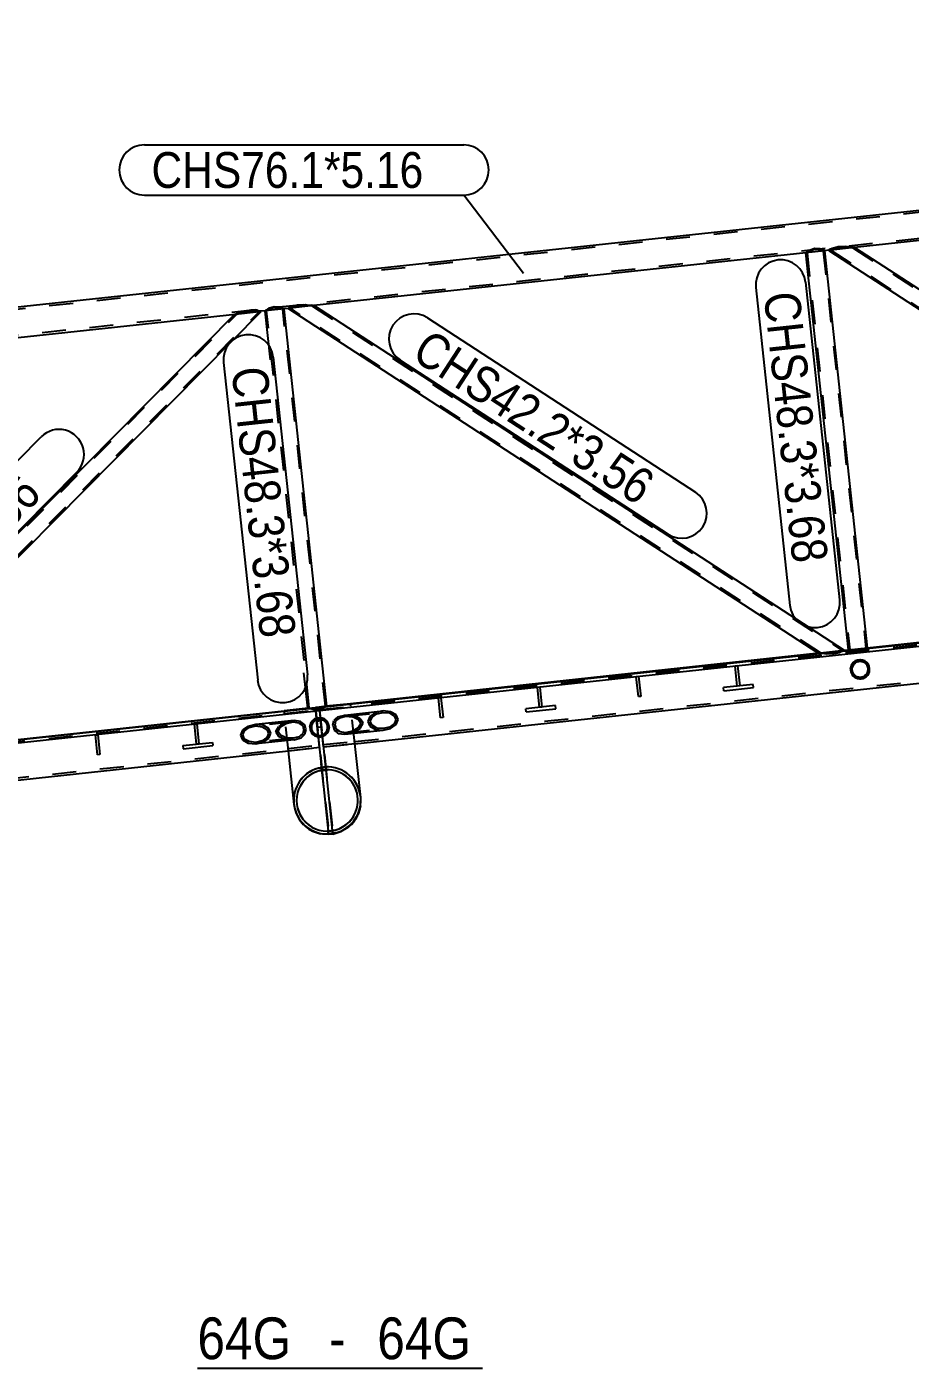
# Model space of a CAD drawing. Header units: millimetres. Extents: x 150000 to 150841, y 150000 to 150594.
# Drawn here: x 150280.2 to 150354.3, y 150231.2 to 150343.6 of the extents above; entities that cross this region are included whole.
import ezdxf

# ---------------------------------------------------------------- set-up
doc = ezdxf.new("R2010")
doc.units = ezdxf.units.MM
doc.linetypes.add('XKITLINE00', pattern=[0])
doc.linetypes.add('XKITLINE02', pattern=[4, 2, -2])
doc.styles.add('ARIAL', font='arial.ttf')

msp = doc.modelspace()

# ---------------------------------------------------------------- linework, layer by layer
at = {"color": 2, "linetype": 'XKITLINE00'}
for p, q in [((150111.09, 150302.08), (150498.02, 150343.65)), ((150390.83, 150329.58), (150349.6, 150325.15)), ((150345.53, 150324.71), (150304.3, 150320.29)), ((150345.61, 150324.79), (150345.51, 150324.7)), ((150345.51, 150324.7), (150349.08, 150291.43)), ((150345.7, 150324.81), (150345.61, 150324.79)), ((150345.89, 150324.97), (150345.7, 150324.81)), ((150345.89, 150324.97), (150346.28, 150325.09)), ((150346.28, 150325.09), (150346.69, 150325.06)), ((150346.69, 150325.06), (150346.9, 150324.94)), ((150347, 150324.94), (150346.9, 150324.94)), ((150347.11, 150324.87), (150347, 150324.94)), ((150347.46, 150324.92), (150347.09, 150324.88)), ((150350.68, 150291.6), (150347.11, 150324.87)), ((150347.5, 150324.98), (150347.44, 150324.9)), ((150347.44, 150324.9), (150391.86, 150296.02)), ((150347.68, 150325.03), (150347.5, 150324.98)), ((150347.76, 150325.11), (150347.68, 150325.03)), ((150347.76, 150325.11), (150348.23, 150325.23)), ((150348.23, 150325.23), (150348.87, 150325.23)), ((150349.16, 150325.19), (150348.87, 150325.23)), ((150349.42, 150325.19), (150349.16, 150325.19)), ((150349.66, 150325.14), (150349.42, 150325.19)), ((150349.66, 150325.14), (150394.07, 150296.26)), ((150300.59, 150320.11), (150300.98, 150320.22)), ((150300.98, 150320.22), (150301.39, 150320.19)), ((150301.39, 150320.19), (150301.61, 150320.08)), ((150302.2, 150320.11), (150302.38, 150320.16)), ((150302.38, 150320.16), (150302.46, 150320.25)), ((150302.46, 150320.25), (150302.93, 150320.36)), ((150302.93, 150320.36), (150303.57, 150320.37)), ((150303.57, 150320.37), (150303.86, 150320.32)), ((150303.86, 150320.32), (150304.12, 150320.32)), ((150304.36, 150320.27), (150304.12, 150320.32)), ((150348.77, 150291.39), (150304.36, 150320.27)), ((150256.45, 150315.15), (150297.72, 150319.58)), ((150260.38, 150281.9), (150297.67, 150319.56)), ((150262.6, 150282.14), (150299.88, 150319.79)), ((150297.67, 150319.56), (150297.89, 150319.65)), ((150297.89, 150319.65), (150298.15, 150319.71)), ((150298.15, 150319.71), (150298.42, 150319.81)), ((150298.42, 150319.81), (150299.04, 150319.94)), ((150299.04, 150319.94), (150299.53, 150319.93)), ((150299.53, 150319.93), (150299.62, 150319.86)), ((150299.62, 150319.86), (150299.81, 150319.86)), ((150299.88, 150319.79), (150299.81, 150319.86)), ((150300.23, 150319.85), (150299.87, 150319.81)), ((150300.21, 150319.83), (150300.31, 150319.92)), ((150300.65, 150315.74), (150300.21, 150319.83)), ((150300.31, 150319.92), (150300.4, 150319.95)), ((150300.4, 150319.95), (150300.59, 150320.11)), ((150301.61, 150320.08), (150301.7, 150320.07)), ((150301.81, 150320), (150301.7, 150320.07)), ((150302.16, 150320.05), (150301.79, 150320.02)), ((150305.38, 150286.73), (150301.81, 150320)), ((150302.14, 150320.04), (150302.2, 150320.11)), ((150346.56, 150291.16), (150302.14, 150320.04)), ((150498.36, 150307.39), (150110.64, 150265.75)), ((150498.39, 150307.12), (150110.66, 150265.48)), ((150307.74, 150283.56), (150498.34, 150304.03)), ((150391.92, 150296.01), (150350.66, 150291.58)), ((150346.62, 150291.15), (150307.37, 150286.93)), ((150346.56, 150291.16), (150346.78, 150291.12)), ((150346.97, 150291.13), (150346.78, 150291.12)), ((150348.7, 150291.33), (150348.55, 150291.3)), ((150348.7, 150291.33), (150348.77, 150291.39)), ((150349.11, 150291.41), (150348.75, 150291.38)), ((150349.08, 150291.43), (150349.2, 150291.38)), ((150349.25, 150291.37), (150349.2, 150291.38)), ((150350.58, 150291.52), (150350.53, 150291.51)), ((150350.58, 150291.52), (150350.68, 150291.6)), ((150339.78, 150288.41), (150339.6, 150290.07)), ((150339.8, 150290.09), (150339.98, 150288.43)), ((150349.43, 150290.28), (150349.37, 150290.22)), ((150349.66, 150290.51), (150349.43, 150290.28)), ((150349.66, 150290.51), (150350.07, 150290.62)), ((150350.07, 150290.62), (150350.47, 150290.51)), ((150350.58, 150290.4), (150350.47, 150290.51)), ((150350.76, 150290.22), (150350.58, 150290.4)), ((150303.78, 150286.56), (150303.47, 150289.52)), ((150331.49, 150287.52), (150331.31, 150289.18)), ((150331.51, 150289.2), (150331.69, 150287.54)), ((150349.71, 150289.24), (150349.48, 150289.47)), ((150349.72, 150289.22), (150349.71, 150289.24)), ((150350.07, 150289.13), (150349.72, 150289.22)), ((150350.41, 150289.22), (150350.07, 150289.13)), ((150350.51, 150289.33), (150350.41, 150289.22)), ((150350.66, 150289.47), (150350.51, 150289.33)), ((150323.21, 150286.63), (150323.03, 150288.29)), ((150323.23, 150288.31), (150323.4, 150286.65)), ((150341.12, 150288.55), (150338.63, 150288.29)), ((150338.66, 150288.02), (150338.63, 150288.29)), ((150338.66, 150288.02), (150341.15, 150288.29)), ((150339.98, 150288.43), (150339.78, 150288.41)), ((150341.15, 150288.29), (150341.12, 150288.55)), ((150303.83, 150286.55), (150301.8, 150286.33)), ((150303.87, 150286.53), (150301.8, 150286.3)), ((150303.78, 150286.56), (150303.81, 150286.55)), ((150303.83, 150286.54), (150303.83, 150286.55)), ((150303.9, 150286.51), (150303.83, 150286.54)), ((150303.95, 150286.51), (150303.9, 150286.51)), ((150305.28, 150286.66), (150305.23, 150286.64)), ((150305.28, 150286.66), (150305.34, 150286.7)), ((150307.38, 150286.9), (150305.31, 150286.68)), ((150307.37, 150286.93), (150305.34, 150286.71)), ((150305.34, 150286.7), (150305.34, 150286.71)), ((150305.36, 150286.71), (150305.38, 150286.73)), ((150307.38, 150286.91), (150307.37, 150286.93)), ((150307.38, 150286.9), (150307.38, 150286.91)), ((150314.92, 150285.74), (150314.74, 150287.4)), ((150314.94, 150287.42), (150315.12, 150285.76)), ((150324.55, 150286.78), (150322.06, 150286.51)), ((150322.09, 150286.24), (150322.06, 150286.51)), ((150322.09, 150286.24), (150324.58, 150286.51)), ((150323.4, 150286.65), (150323.21, 150286.63)), ((150324.58, 150286.51), (150324.55, 150286.78)), ((150331.69, 150287.54), (150331.49, 150287.52)), ((150262.53, 150282.12), (150301.8, 150286.33)), ((150302.64, 150285.53), (150299.42, 150285.18)), ((150301.8, 150286.31), (150301.8, 150286.33)), ((150301.8, 150286.3), (150301.8, 150286.31)), ((150303.19, 150285.45), (150302.64, 150285.53)), ((150303.31, 150285.32), (150303.19, 150285.45)), ((150303.53, 150285.17), (150303.31, 150285.32)), ((150304.07, 150285.35), (150304.36, 150285.65)), ((150304.36, 150285.65), (150304.77, 150285.76)), ((150304.45, 150286.29), (150304.45, 150286.29)), ((150304.52, 150285.69), (150304.45, 150286.29)), ((150304.52, 150285.69), (150304.45, 150286.29)), ((150304.6, 150284.93), (150304.53, 150285.57)), ((150304.67, 150284.29), (150304.53, 150285.57)), ((150304.88, 150285.49), (150304.55, 150285.45)), ((150304.77, 150285.76), (150305.17, 150285.65)), ((150304.79, 150286.33), (150304.79, 150286.33)), ((150304.85, 150285.73), (150304.79, 150286.33)), ((150304.85, 150285.73), (150304.79, 150286.33)), ((150305, 150284.33), (150304.86, 150285.61)), ((150304.93, 150284.97), (150304.86, 150285.61)), ((150305.88, 150285.12), (150305.97, 150285.53)), ((150306.09, 150285.62), (150305.97, 150285.53)), ((150306.3, 150285.84), (150306.09, 150285.62)), ((150306.3, 150285.84), (150306.89, 150285.98)), ((150306.89, 150285.98), (150310.1, 150286.33)), ((150309, 150285.85), (150308.83, 150285.44)), ((150308.83, 150285.44), (150309, 150285.05)), ((150309.46, 150286.18), (150309, 150285.85)), ((150309.02, 150285.45), (150309.17, 150285.8)), ((150309.17, 150285.12), (150309.02, 150285.45)), ((150309.17, 150285.8), (150309.56, 150286.08)), ((150310.1, 150286.33), (150309.46, 150286.18)), ((150309.56, 150286.08), (150310.1, 150286.2)), ((150310.73, 150286.26), (150310.1, 150286.33)), ((150310.1, 150286.2), (150310.64, 150286.15)), ((150310.64, 150286.15), (150311.03, 150285.92)), ((150311.2, 150285.99), (150310.73, 150286.26)), ((150311.03, 150285.92), (150311.17, 150285.59)), ((150311.17, 150285.59), (150311.03, 150285.24)), ((150311.37, 150285.6), (150311.2, 150285.99)), ((150311.2, 150285.19), (150311.37, 150285.6)), ((150315.12, 150285.76), (150314.92, 150285.74)), ((150286.17, 150282.65), (150286, 150284.31)), ((150286.2, 150284.33), (150286.37, 150282.68)), ((150294.46, 150283.54), (150294.28, 150285.2)), ((150294.48, 150285.22), (150294.66, 150283.57)), ((150298.32, 150284.71), (150298.15, 150284.29)), ((150298.15, 150284.29), (150298.32, 150283.9)), ((150298.79, 150285.03), (150298.32, 150284.71)), ((150298.35, 150284.31), (150298.49, 150284.66)), ((150298.49, 150283.97), (150298.35, 150284.31)), ((150298.49, 150284.66), (150298.88, 150284.93)), ((150299.42, 150285.18), (150298.79, 150285.03)), ((150298.88, 150284.93), (150299.42, 150285.06)), ((150300.06, 150285.12), (150299.42, 150285.18)), ((150299.42, 150285.06), (150299.96, 150285)), ((150299.96, 150285), (150300.35, 150284.78)), ((150300.52, 150284.85), (150300.06, 150285.12)), ((150300.35, 150284.78), (150300.5, 150284.44)), ((150300.5, 150284.44), (150300.35, 150284.09)), ((150300.69, 150284.46), (150300.52, 150284.85)), ((150300.52, 150284.04), (150300.69, 150284.46)), ((150303.22, 150284.06), (150303.43, 150284.27)), ((150303.43, 150284.27), (150303.55, 150284.37)), ((150303.61, 150284.82), (150303.53, 150285.17)), ((150303.55, 150284.37), (150303.65, 150284.77)), ((150303.65, 150284.77), (150303.61, 150284.82)), ((150304.65, 150284.3), (150304.43, 150284.36)), ((150304.93, 150284.97), (150304.6, 150284.93)), ((150304.65, 150284.3), (150304.65, 150284.3)), ((150304.65, 150284.3), (150304.77, 150284.27)), ((150304.77, 150284.27), (150305.02, 150284.33)), ((150304.93, 150284.97), (150304.93, 150284.97)), ((150305.29, 150281.6), (150305.01, 150284.21)), ((150305.11, 150284.36), (150305.02, 150284.33)), ((150305.02, 150284.33), (150305.02, 150284.33)), ((150305.21, 150284.46), (150305.11, 150284.36)), ((150305.36, 150284.61), (150305.21, 150284.46)), ((150305.88, 150285.12), (150305.91, 150285.07)), ((150305.91, 150285.07), (150305.99, 150284.72)), ((150305.99, 150284.72), (150306.21, 150284.57)), ((150306.21, 150284.57), (150306.34, 150284.44)), ((150306.34, 150284.44), (150306.89, 150284.37)), ((150306.89, 150284.37), (150310.1, 150284.71)), ((150309, 150285.05), (150309.47, 150284.78)), ((150309.56, 150284.89), (150309.17, 150285.12)), ((150309.47, 150284.78), (150310.1, 150284.71)), ((150310.1, 150284.84), (150309.56, 150284.89)), ((150310.64, 150284.96), (150310.1, 150284.84)), ((150310.1, 150284.71), (150310.73, 150284.86)), ((150311.03, 150285.24), (150310.64, 150284.96)), ((150310.73, 150284.86), (150311.2, 150285.19)), ((150293.32, 150283.42), (150295.8, 150283.69)), ((150293.32, 150283.42), (150293.35, 150283.16)), ((150293.35, 150283.16), (150295.83, 150283.42)), ((150294.66, 150283.57), (150294.46, 150283.54)), ((150295.8, 150283.69), (150295.83, 150283.42)), ((150298.32, 150283.9), (150298.79, 150283.63)), ((150298.88, 150283.75), (150298.49, 150283.97)), ((150298.79, 150283.63), (150299.42, 150283.57)), ((150299.42, 150283.69), (150298.88, 150283.75)), ((150302.64, 150283.91), (150299.42, 150283.57)), ((150299.96, 150283.82), (150299.42, 150283.69)), ((150299.42, 150283.57), (150300.06, 150283.72)), ((150300.35, 150284.09), (150299.96, 150283.82)), ((150300.06, 150283.72), (150300.52, 150284.04)), ((150302.16, 150282.99), (150304.78, 150283.28)), ((150302.64, 150283.91), (150303.22, 150284.06)), ((150304.96, 150281.56), (150304.68, 150284.17)), ((150305.11, 150283.31), (150307.73, 150283.59)), ((150308.22, 150279.07), (150307.73, 150283.59)), ((150307.73, 150283.59), (150307.73, 150283.59)), ((150111.4, 150262.48), (150302.16, 150282.97)), ((150286.37, 150282.68), (150286.17, 150282.65)), ((150302.16, 150282.99), (150302.16, 150282.99)), ((150302.64, 150278.47), (150302.16, 150282.99)), ((150305.53, 150276.26), (150304.99, 150281.33)), ((150305.86, 150276.31), (150305.32, 150281.37)), ((150308.21, 150278.36), (150308.21, 150278.68)), ((150308.22, 150278.92), (150308.22, 150279.07)), ((150302.7, 150278.24), (150302.64, 150278.47)), ((150302.8, 150277.78), (150302.75, 150278)), ((150302.8, 150277.78), (150302.98, 150277.44)), ((150308.02, 150277.68), (150308.12, 150278.06)), ((150308.14, 150278.12), (150308.21, 150278.36)), ((150303.01, 150277.4), (150303.13, 150277.16)), ((150306.57, 150276.21), (150307.17, 150276.57)), ((150304.19, 150276.25), (150304.86, 150276.02)), ((150305.56, 150275.97), (150304.86, 150276.02)), ((150305.56, 150275.96), (150305.56, 150276.03)), ((150305.9, 150275.99), (150305.56, 150275.96)), ((150305.9, 150275.99), (150305.89, 150276.07)), ((150305.9, 150276), (150306.57, 150276.21))]:
    msp.add_line(p, q, dxfattribs=at)
at = {"color": 7, "linetype": 'XKITLINE02'}
for p, q in [((150111.11, 150301.92), (150498.04, 150343.48)), ((150498.27, 150341.29), (150111.34, 150299.73)), ((150345.51, 150324.7), (150345.63, 150324.71)), ((150347.09, 150324.88), (150345.53, 150324.71)), ((150345.61, 150324.79), (150345.61, 150324.79)), ((150345.72, 150324.79), (150345.63, 150324.71)), ((150345.63, 150324.71), (150349.2, 150291.44)), ((150345.86, 150324.83), (150345.72, 150324.79)), ((150345.95, 150324.91), (150345.86, 150324.83)), ((150345.89, 150324.97), (150346.28, 150325.09)), ((150345.89, 150324.97), (150345.89, 150324.97)), ((150345.95, 150324.91), (150346.29, 150325.01)), ((150345.95, 150324.91), (150346.29, 150325.01)), ((150346.28, 150325.09), (150346.69, 150325.06)), ((150346.29, 150325.01), (150346.63, 150324.98)), ((150346.29, 150325.01), (150346.63, 150324.98)), ((150346.63, 150324.98), (150346.74, 150324.93)), ((150346.63, 150324.98), (150346.74, 150324.93)), ((150346.69, 150325.06), (150346.9, 150324.94)), ((150346.89, 150324.91), (150346.74, 150324.93)), ((150346.89, 150324.91), (150346.99, 150324.85)), ((150346.99, 150324.85), (150347, 150324.86)), ((150346.99, 150324.85), (150350.56, 150291.59)), ((150347, 150324.94), (150347, 150324.94)), ((150347, 150324.86), (150347.11, 150324.87)), ((150347.44, 150324.9), (150347.63, 150324.92)), ((150349.6, 150325.15), (150347.46, 150324.92)), ((150347.68, 150324.99), (150347.63, 150324.92)), ((150347.63, 150324.92), (150392.04, 150296.04)), ((150347.68, 150325.03), (150347.76, 150325.11)), ((150347.94, 150325.05), (150347.68, 150324.99)), ((150347.76, 150325.11), (150348.23, 150325.23)), ((150347.94, 150325.05), (150347.95, 150325.07)), ((150347.94, 150325.05), (150347.95, 150325.07)), ((150347.95, 150325.07), (150348.34, 150325.16)), ((150347.95, 150325.07), (150348.34, 150325.16)), ((150348.23, 150325.23), (150348.87, 150325.23)), ((150348.34, 150325.16), (150348.87, 150325.16)), ((150348.34, 150325.16), (150348.87, 150325.16)), ((150348.87, 150325.23), (150349.16, 150325.19)), ((150348.87, 150325.16), (150348.9, 150325.16)), ((150348.87, 150325.16), (150348.9, 150325.16)), ((150349.27, 150325.16), (150348.9, 150325.16)), ((150349.27, 150325.16), (150349.47, 150325.12)), ((150349.42, 150325.19), (150349.42, 150325.19)), ((150349.66, 150325.14), (150349.47, 150325.12)), ((150349.47, 150325.12), (150393.89, 150296.24)), ((150300.59, 150320.11), (150300.98, 150320.22)), ((150300.98, 150320.22), (150301.39, 150320.19)), ((150301.39, 150320.19), (150301.61, 150320.08)), ((150304.3, 150320.29), (150302.16, 150320.05)), ((150302.2, 150320.11), (150302.38, 150320.16)), ((150302.38, 150320.16), (150302.46, 150320.25)), ((150302.38, 150320.12), (150302.64, 150320.19)), ((150302.38, 150320.12), (150302.64, 150320.19)), ((150302.46, 150320.25), (150302.93, 150320.36)), ((150302.64, 150320.19), (150302.65, 150320.2)), ((150302.64, 150320.19), (150302.65, 150320.2)), ((150302.65, 150320.2), (150303.04, 150320.29)), ((150302.65, 150320.2), (150303.04, 150320.29)), ((150302.93, 150320.36), (150303.57, 150320.37)), ((150303.04, 150320.29), (150303.57, 150320.3)), ((150303.04, 150320.29), (150303.57, 150320.3)), ((150303.57, 150320.37), (150303.86, 150320.32)), ((150303.57, 150320.3), (150303.6, 150320.29)), ((150303.57, 150320.3), (150303.6, 150320.29)), ((150303.6, 150320.29), (150303.97, 150320.29)), ((150303.6, 150320.29), (150303.97, 150320.29)), ((150303.86, 150320.32), (150304.12, 150320.32)), ((150304.17, 150320.25), (150303.97, 150320.29)), ((150303.97, 150320.29), (150304.14, 150320.26)), ((150304.36, 150320.27), (150304.12, 150320.32)), ((150304.17, 150320.25), (150304.36, 150320.27)), ((150304.17, 150320.25), (150348.59, 150291.37)), ((150260.57, 150281.92), (150297.85, 150319.58)), ((150262.41, 150282.12), (150299.7, 150319.77)), ((150297.67, 150319.56), (150297.89, 150319.65)), ((150297.67, 150319.56), (150297.85, 150319.58)), ((150297.72, 150319.58), (150299.87, 150319.81)), ((150297.85, 150319.58), (150298.04, 150319.65)), ((150297.85, 150319.58), (150298.04, 150319.65)), ((150297.89, 150319.65), (150298.15, 150319.71)), ((150298.04, 150319.65), (150298.4, 150319.73)), ((150298.04, 150319.65), (150298.4, 150319.73)), ((150298.15, 150319.71), (150298.42, 150319.81)), ((150298.4, 150319.73), (150298.43, 150319.75)), ((150298.4, 150319.73), (150298.43, 150319.75)), ((150298.42, 150319.81), (150299.04, 150319.94)), ((150298.43, 150319.75), (150298.95, 150319.85)), ((150298.43, 150319.75), (150298.95, 150319.85)), ((150298.95, 150319.85), (150299.36, 150319.85)), ((150298.95, 150319.85), (150299.36, 150319.85)), ((150299.04, 150319.94), (150299.53, 150319.93)), ((150299.36, 150319.85), (150299.37, 150319.84)), ((150299.36, 150319.85), (150299.37, 150319.84)), ((150299.37, 150319.84), (150299.64, 150319.83)), ((150299.37, 150319.84), (150299.64, 150319.83)), ((150299.53, 150319.93), (150299.62, 150319.86)), ((150299.62, 150319.86), (150299.81, 150319.86)), ((150299.7, 150319.77), (150299.64, 150319.83)), ((150299.64, 150319.83), (150299.7, 150319.77)), ((150299.7, 150319.77), (150299.88, 150319.79)), ((150299.81, 150319.86), (150299.88, 150319.79)), ((150300.21, 150319.83), (150300.31, 150319.92)), ((150300.33, 150319.84), (150300.21, 150319.83)), ((150301.79, 150320.02), (150300.23, 150319.85)), ((150300.31, 150319.92), (150300.4, 150319.95)), ((150300.33, 150319.84), (150300.42, 150319.92)), ((150300.33, 150319.84), (150300.42, 150319.92)), ((150303.91, 150286.58), (150300.33, 150319.84)), ((150300.4, 150319.95), (150300.59, 150320.11)), ((150300.42, 150319.92), (150300.56, 150319.97)), ((150300.42, 150319.92), (150300.56, 150319.97)), ((150300.56, 150319.97), (150300.65, 150320.04)), ((150300.56, 150319.97), (150300.65, 150320.04)), ((150300.65, 150320.04), (150300.99, 150320.14)), ((150300.65, 150320.04), (150300.99, 150320.14)), ((150300.99, 150320.14), (150301.33, 150320.11)), ((150300.99, 150320.14), (150301.33, 150320.11)), ((150301.33, 150320.11), (150301.44, 150320.06)), ((150301.33, 150320.11), (150301.44, 150320.06)), ((150301.44, 150320.06), (150301.59, 150320.05)), ((150301.44, 150320.06), (150301.59, 150320.05)), ((150301.69, 150319.99), (150301.59, 150320.05)), ((150301.59, 150320.05), (150301.69, 150319.99)), ((150301.61, 150320.08), (150301.7, 150320.07)), ((150301.69, 150319.99), (150301.81, 150320)), ((150305.26, 150286.72), (150301.69, 150319.99)), ((150301.7, 150320.07), (150301.8, 150320.01)), ((150302.14, 150320.04), (150302.2, 150320.11)), ((150302.14, 150320.04), (150302.33, 150320.06)), ((150302.33, 150320.06), (150302.38, 150320.12)), ((150302.33, 150320.06), (150302.38, 150320.12)), ((150346.75, 150291.18), (150302.33, 150320.06)), ((150498, 150307.21), (150307.4, 150286.74)), ((150307.72, 150283.75), (150498.32, 150304.22)), ((150346.75, 150291.18), (150346.56, 150291.16)), ((150346.78, 150291.12), (150346.56, 150291.16)), ((150348.75, 150291.38), (150346.62, 150291.15)), ((150346.93, 150291.15), (150346.75, 150291.18)), ((150346.75, 150291.18), (150346.93, 150291.15)), ((150347.1, 150291.13), (150346.78, 150291.12)), ((150346.93, 150291.15), (150347.31, 150291.16)), ((150346.93, 150291.15), (150347.31, 150291.16)), ((150347.1, 150291.13), (150346.97, 150291.13)), ((150347.28, 150291.11), (150347.1, 150291.13)), ((150347.1, 150291.13), (150347.28, 150291.11)), ((150347.28, 150291.11), (150347.9, 150291.13)), ((150347.28, 150291.11), (150347.9, 150291.13)), ((150347.45, 150291.17), (150347.31, 150291.16)), ((150347.31, 150291.16), (150347.45, 150291.17)), ((150347.81, 150291.18), (150347.45, 150291.17)), ((150347.45, 150291.17), (150347.81, 150291.18)), ((150348.11, 150291.24), (150347.81, 150291.18)), ((150347.81, 150291.18), (150348.11, 150291.24)), ((150347.9, 150291.13), (150348.38, 150291.23)), ((150347.9, 150291.13), (150348.38, 150291.23)), ((150348.23, 150291.26), (150348.11, 150291.24)), ((150348.11, 150291.24), (150348.23, 150291.26)), ((150348.23, 150291.26), (150348.52, 150291.32)), ((150348.23, 150291.26), (150348.52, 150291.32)), ((150348.46, 150291.28), (150348.38, 150291.23)), ((150348.38, 150291.23), (150348.46, 150291.28)), ((150348.7, 150291.33), (150348.46, 150291.28)), ((150348.55, 150291.3), (150348.46, 150291.28)), ((150348.59, 150291.37), (150348.52, 150291.32)), ((150348.52, 150291.32), (150348.57, 150291.36)), ((150348.59, 150291.37), (150348.77, 150291.39)), ((150348.77, 150291.39), (150348.7, 150291.33)), ((150349.08, 150291.43), (150349.2, 150291.44)), ((150349.08, 150291.43), (150349.2, 150291.38)), ((150350.66, 150291.58), (150349.11, 150291.41)), ((150349.2, 150291.44), (150349.3, 150291.4)), ((150349.2, 150291.44), (150349.3, 150291.4)), ((150349.2, 150291.38), (150349.32, 150291.37)), ((150349.32, 150291.37), (150349.25, 150291.37)), ((150349.3, 150291.4), (150349.49, 150291.39)), ((150349.3, 150291.4), (150349.49, 150291.39)), ((150349.32, 150291.37), (150349.5, 150291.3)), ((150349.32, 150291.37), (150349.5, 150291.3)), ((150349.49, 150291.39), (150349.56, 150291.36)), ((150349.49, 150291.39), (150349.56, 150291.36)), ((150349.5, 150291.3), (150349.91, 150291.29)), ((150349.5, 150291.3), (150349.91, 150291.29)), ((150349.56, 150291.36), (150349.9, 150291.35)), ((150349.56, 150291.36), (150349.9, 150291.35)), ((150349.9, 150291.35), (150350.23, 150291.44)), ((150349.9, 150291.35), (150350.23, 150291.44)), ((150349.91, 150291.29), (150350.3, 150291.39)), ((150349.91, 150291.29), (150350.3, 150291.39)), ((150350.23, 150291.44), (150350.29, 150291.47)), ((150350.23, 150291.44), (150350.29, 150291.47)), ((150350.29, 150291.47), (150350.48, 150291.52)), ((150350.29, 150291.47), (150350.48, 150291.52)), ((150350.3, 150291.39), (150350.46, 150291.49)), ((150350.3, 150291.39), (150350.46, 150291.49)), ((150350.46, 150291.49), (150350.58, 150291.52)), ((150350.53, 150291.51), (150350.46, 150291.49)), ((150350.56, 150291.59), (150350.48, 150291.52)), ((150350.48, 150291.52), (150350.55, 150291.58)), ((150350.56, 150291.59), (150350.58, 150291.59)), ((150350.58, 150291.59), (150350.68, 150291.6)), ((150350.58, 150291.52), (150350.67, 150291.59)), ((150339.8, 150290.09), (150339.6, 150290.07)), ((150349.26, 150289.81), (150349.37, 150290.22)), ((150349.26, 150289.81), (150349.28, 150289.73)), ((150349.37, 150290.22), (150349.37, 150290.22)), ((150349.38, 150289.81), (150349.48, 150290.16)), ((150349.48, 150289.47), (150349.38, 150289.81)), ((150349.48, 150290.16), (150349.62, 150290.3)), ((150349.62, 150290.3), (150349.72, 150290.41)), ((150349.72, 150290.41), (150350.07, 150290.5)), ((150350.07, 150290.5), (150350.41, 150290.41)), ((150350.41, 150290.41), (150350.43, 150290.38)), ((150350.43, 150290.38), (150350.66, 150290.16)), ((150350.66, 150290.16), (150350.75, 150289.81)), ((150350.75, 150289.81), (150350.66, 150289.47)), ((150350.85, 150289.9), (150350.76, 150290.22)), ((150350.76, 150290.22), (150350.76, 150290.22)), ((150350.76, 150289.41), (150350.87, 150289.81)), ((150350.87, 150289.81), (150350.85, 150289.9)), ((150331.51, 150289.2), (150331.31, 150289.18)), ((150349.28, 150289.73), (150349.37, 150289.41)), ((150349.37, 150289.41), (150349.55, 150289.23)), ((150349.48, 150289.47), (150349.48, 150289.47)), ((150349.55, 150289.23), (150349.66, 150289.12)), ((150349.66, 150289.12), (150350.07, 150289.01)), ((150350.07, 150289.01), (150350.47, 150289.12)), ((150350.47, 150289.12), (150350.7, 150289.35)), ((150350.66, 150289.47), (150350.66, 150289.47)), ((150350.7, 150289.35), (150350.76, 150289.41)), ((150323.23, 150288.31), (150323.03, 150288.29)), ((150301.8, 150286.3), (150304.42, 150286.59)), ((150303.91, 150286.58), (150303.78, 150286.56)), ((150303.78, 150286.56), (150303.81, 150286.55)), ((150303.95, 150286.56), (150303.81, 150286.55)), ((150303.83, 150286.55), (150304.42, 150286.61)), ((150303.83, 150286.54), (150303.95, 150286.55)), ((150303.83, 150286.54), (150303.95, 150286.55)), ((150303.83, 150286.54), (150303.83, 150286.55)), ((150304.42, 150286.59), (150303.87, 150286.53)), ((150303.9, 150286.51), (150303.9, 150286.51)), ((150303.91, 150286.58), (150303.94, 150286.56)), ((150303.94, 150286.56), (150303.91, 150286.58)), ((150303.95, 150286.56), (150303.94, 150286.56)), ((150303.94, 150286.56), (150303.95, 150286.56)), ((150303.95, 150286.55), (150303.95, 150286.56)), ((150303.95, 150286.56), (150303.95, 150286.55)), ((150304, 150286.53), (150303.95, 150286.55)), ((150304.03, 150286.5), (150303.95, 150286.51)), ((150304.19, 150286.52), (150304, 150286.53)), ((150304.2, 150286.44), (150304.03, 150286.5)), ((150304.26, 150286.5), (150304.19, 150286.52)), ((150304.61, 150286.43), (150304.2, 150286.44)), ((150304.6, 150286.49), (150304.26, 150286.5)), ((150304.75, 150286.65), (150304.42, 150286.61)), ((150304.42, 150286.61), (150305.56, 150275.97)), ((150304.45, 150286.29), (150304.42, 150286.61)), ((150304.45, 150286.29), (150304.42, 150286.59)), ((150304.94, 150286.57), (150304.6, 150286.49)), ((150305, 150286.52), (150304.61, 150286.43)), ((150304.75, 150286.62), (150307.38, 150286.9)), ((150305.34, 150286.71), (150304.75, 150286.65)), ((150305.31, 150286.68), (150304.75, 150286.62)), ((150304.79, 150286.33), (150304.75, 150286.65)), ((150304.75, 150286.65), (150305.9, 150276)), ((150304.79, 150286.33), (150304.75, 150286.62)), ((150304.78, 150286.43), (150307.4, 150286.71)), ((150304.78, 150286.43), (150307.4, 150286.71)), ((150304.99, 150286.61), (150304.94, 150286.57)), ((150305.18, 150286.66), (150304.99, 150286.61)), ((150305.16, 150286.63), (150305, 150286.52)), ((150305.23, 150286.64), (150305.16, 150286.63)), ((150305.22, 150286.69), (150305.18, 150286.66)), ((150305.22, 150286.7), (150305.36, 150286.71)), ((150305.22, 150286.69), (150305.22, 150286.7)), ((150305.22, 150286.7), (150305.24, 150286.7)), ((150305.24, 150286.7), (150305.22, 150286.7)), ((150305.22, 150286.7), (150305.22, 150286.69)), ((150305.22, 150286.69), (150305.34, 150286.7)), ((150305.22, 150286.69), (150305.34, 150286.7)), ((150305.26, 150286.72), (150305.24, 150286.7)), ((150305.26, 150286.72), (150305.24, 150286.7)), ((150305.38, 150286.73), (150305.26, 150286.72)), ((150305.28, 150286.66), (150305.28, 150286.66)), ((150305.34, 150286.7), (150305.34, 150286.71)), ((150305.36, 150286.71), (150305.38, 150286.73)), ((150307.37, 150286.93), (150307.38, 150286.91)), ((150307.38, 150286.91), (150307.37, 150286.93)), ((150307.73, 150283.59), (150307.38, 150286.91)), ((150307.4, 150286.71), (150307.38, 150286.9)), ((150314.94, 150287.42), (150314.74, 150287.4)), ((150111.06, 150265.66), (150301.82, 150286.14)), ((150302.56, 150285.4), (150299.42, 150285.06)), ((150301.95, 150285.37), (150301.5, 150285.13)), ((150301.8, 150286.33), (150301.8, 150286.31)), ((150301.8, 150286.31), (150301.8, 150286.33)), ((150302.16, 150282.99), (150301.8, 150286.31)), ((150301.8, 150286.3), (150301.82, 150286.11)), ((150301.82, 150286.11), (150304.44, 150286.4)), ((150301.82, 150286.11), (150304.44, 150286.4)), ((150301.95, 150285.37), (150302.64, 150285.53)), ((150301.98, 150285.27), (150302.56, 150285.4)), ((150302.56, 150285.4), (150303.03, 150285.33)), ((150303.03, 150285.33), (150303.06, 150285.3)), ((150303.96, 150284.95), (150304.07, 150285.35)), ((150304.07, 150285.35), (150304.07, 150285.35)), ((150304.18, 150285.29), (150304.32, 150285.43)), ((150304.32, 150285.43), (150304.43, 150285.54)), ((150304.43, 150285.54), (150304.77, 150285.63)), ((150304.52, 150285.69), (150304.45, 150286.29)), ((150304.53, 150285.57), (150304.52, 150285.69)), ((150304.53, 150285.57), (150304.52, 150285.69)), ((150304.77, 150285.63), (150305.11, 150285.54)), ((150304.88, 150285.49), (150304.85, 150285.73)), ((150304.86, 150285.61), (150304.85, 150285.73)), ((150304.88, 150285.49), (150304.85, 150285.73)), ((150304.86, 150285.61), (150304.85, 150285.73)), ((150305.11, 150285.54), (150305.13, 150285.52)), ((150305.13, 150285.52), (150305.36, 150285.29)), ((150305.28, 150285.53), (150305.17, 150285.65)), ((150305.46, 150285.35), (150305.28, 150285.53)), ((150305.57, 150284.95), (150305.46, 150285.35)), ((150305.46, 150285.35), (150305.46, 150285.35)), ((150306.07, 150285.13), (150306.15, 150285.48)), ((150306.15, 150285.48), (150306.38, 150285.65)), ((150306.38, 150285.65), (150306.47, 150285.75)), ((150306.47, 150285.75), (150306.96, 150285.87)), ((150307.6, 150285.92), (150306.89, 150285.98)), ((150306.96, 150285.87), (150310.1, 150286.2)), ((150306.96, 150285.87), (150307.57, 150285.82)), ((150307.57, 150285.82), (150307.65, 150285.79)), ((150307.9, 150285.82), (150307.6, 150285.92)), ((150307.65, 150285.79), (150308.03, 150285.6)), ((150308.19, 150285.67), (150307.9, 150285.82)), ((150308.03, 150285.6), (150308.21, 150285.32)), ((150308.4, 150285.34), (150308.19, 150285.67)), ((150308.21, 150285.32), (150308.22, 150285.27)), ((150308.42, 150285.29), (150308.4, 150285.34)), ((150286, 150284.31), (150286.2, 150284.33)), ((150294.28, 150285.2), (150294.48, 150285.22)), ((150301.11, 150284.61), (150301.35, 150285.03)), ((150301.11, 150284.61), (150301.12, 150284.56)), ((150301.12, 150284.56), (150301.34, 150284.22)), ((150301.3, 150284.62), (150301.51, 150284.98)), ((150301.31, 150284.58), (150301.3, 150284.62)), ((150301.49, 150284.29), (150301.31, 150284.58)), ((150301.34, 150284.22), (150301.63, 150284.08)), ((150301.5, 150285.13), (150301.35, 150285.03)), ((150301.87, 150284.11), (150301.49, 150284.29)), ((150301.51, 150284.98), (150301.79, 150285.16)), ((150301.79, 150285.16), (150301.98, 150285.27)), ((150303.06, 150285.3), (150303.36, 150285.1)), ((150303.15, 150284.24), (150303.06, 150284.15)), ((150303.37, 150284.42), (150303.15, 150284.24)), ((150303.36, 150285.1), (150303.42, 150284.8)), ((150303.45, 150284.76), (150303.37, 150284.42)), ((150303.42, 150284.8), (150303.45, 150284.76)), ((150303.96, 150284.95), (150304.07, 150284.55)), ((150304.07, 150284.55), (150304.26, 150284.36)), ((150304.08, 150284.95), (150304.18, 150285.29)), ((150304.18, 150284.61), (150304.08, 150284.95)), ((150304.41, 150284.38), (150304.18, 150284.61)), ((150304.18, 150284.61), (150304.18, 150284.61)), ((150304.26, 150284.36), (150304.36, 150284.25)), ((150304.36, 150284.25), (150304.67, 150284.17)), ((150304.43, 150284.36), (150304.41, 150284.38)), ((150304.78, 150283.28), (150304.6, 150284.93)), ((150304.67, 150284.17), (150304.65, 150284.3)), ((150305.56, 150275.96), (150304.67, 150284.29)), ((150304.68, 150284.17), (150304.67, 150284.29)), ((150305.03, 150284.22), (150304.77, 150284.15)), ((150305.11, 150283.31), (150304.93, 150284.97)), ((150305.01, 150284.21), (150305, 150284.33)), ((150305.03, 150284.22), (150305.02, 150284.33)), ((150305.17, 150284.25), (150305.03, 150284.22)), ((150305.46, 150284.55), (150305.17, 150284.25)), ((150305.36, 150285.29), (150305.45, 150284.95)), ((150305.45, 150284.95), (150305.36, 150284.61)), ((150305.36, 150284.61), (150305.36, 150284.61)), ((150305.57, 150284.95), (150305.46, 150284.55)), ((150306.1, 150285.09), (150306.07, 150285.13)), ((150306.17, 150284.8), (150306.1, 150285.09)), ((150306.46, 150284.6), (150306.17, 150284.8)), ((150306.5, 150284.56), (150306.46, 150284.6)), ((150306.96, 150284.5), (150306.5, 150284.56)), ((150306.89, 150284.37), (150307.57, 150284.52)), ((150306.96, 150284.5), (150310.1, 150284.84)), ((150307.54, 150284.63), (150306.96, 150284.5)), ((150307.74, 150284.74), (150307.54, 150284.63)), ((150307.57, 150284.52), (150308.02, 150284.77)), ((150308.02, 150284.91), (150307.74, 150284.74)), ((150308.22, 150285.27), (150308.02, 150284.91)), ((150308.02, 150284.77), (150308.17, 150284.86)), ((150308.17, 150284.86), (150308.42, 150285.29)), ((150111.38, 150262.67), (150302.14, 150283.15)), ((150302.56, 150284.03), (150299.42, 150283.69)), ((150301.63, 150284.08), (150301.92, 150283.97)), ((150301.95, 150284.08), (150301.87, 150284.11)), ((150301.92, 150283.97), (150302.64, 150283.91)), ((150302.56, 150284.03), (150301.95, 150284.08)), ((150302.14, 150283.18), (150304.76, 150283.46)), ((150302.14, 150283.18), (150304.76, 150283.46)), ((150302.16, 150282.97), (150302.14, 150283.18)), ((150302.16, 150282.99), (150304.78, 150283.28)), ((150303.06, 150284.15), (150302.56, 150284.03)), ((150304.77, 150284.15), (150304.67, 150284.17)), ((150305.09, 150283.5), (150307.71, 150283.78)), ((150305.09, 150283.5), (150307.71, 150283.78)), ((150305.11, 150283.31), (150307.73, 150283.59)), ((150307.73, 150283.59), (150307.71, 150283.78)), ((150307.74, 150283.56), (150307.73, 150283.59)), ((150302.16, 150282.99), (150302.16, 150282.97)), ((150304.95, 150281.56), (150304.7, 150281.53)), ((150304.7, 150281.53), (150304.95, 150281.56)), ((150304.76, 150281.3), (150304.97, 150281.33)), ((150304.97, 150281.33), (150304.76, 150281.3)), ((150304.95, 150281.56), (150305.31, 150281.61)), ((150304.95, 150281.56), (150304.95, 150281.56)), ((150304.95, 150281.56), (150304.96, 150281.56)), ((150304.97, 150281.33), (150304.95, 150281.56)), ((150304.97, 150281.33), (150304.95, 150281.56)), ((150304.96, 150281.56), (150305.31, 150281.61)), ((150304.99, 150281.33), (150304.96, 150281.56)), ((150305.34, 150281.37), (150304.97, 150281.33)), ((150304.97, 150281.33), (150305.34, 150281.37)), ((150304.97, 150281.33), (150304.97, 150281.33)), ((150304.97, 150281.33), (150304.97, 150281.33)), ((150305.32, 150281.37), (150305.29, 150281.6)), ((150305.42, 150281.62), (150305.31, 150281.61)), ((150305.31, 150281.61), (150305.42, 150281.62)), ((150305.34, 150281.37), (150305.31, 150281.61)), ((150305.34, 150281.37), (150305.31, 150281.61)), ((150305.34, 150281.37), (150305.42, 150281.39)), ((150305.42, 150281.39), (150305.34, 150281.37)), ((150305.34, 150281.37), (150305.34, 150281.37)), ((150305.34, 150281.37), (150305.34, 150281.37)), ((150307.85, 150280.22), (150307.85, 150280.22)), ((150302.72, 150279.54), (150302.72, 150279.55)), ((150308.21, 150278.68), (150308.22, 150278.92)), ((150302.75, 150278), (150302.7, 150278.24)), ((150302.98, 150277.44), (150302.8, 150277.78)), ((150302.98, 150277.44), (150303.01, 150277.4)), ((150303.13, 150277.16), (150302.98, 150277.44)), ((150303.2, 150277.53), (150303.2, 150277.54)), ((150307.91, 150278.15), (150307.91, 150278.16)), ((150308.14, 150278.12), (150308.02, 150277.68)), ((150308.12, 150278.06), (150308.14, 150278.12)), ((150308.21, 150278.36), (150308.14, 150278.12)), ((150306.09, 150276.34), (150305.88, 150276.31)), ((150305.88, 150276.31), (150306.09, 150276.34)), ((150307.17, 150276.57), (150306.57, 150276.21)), ((150304.86, 150276.02), (150304.19, 150276.25)), ((150305.52, 150276.26), (150305.42, 150276.25)), ((150305.42, 150276.25), (150305.52, 150276.26)), ((150305.42, 150276.01), (150305.54, 150276.03)), ((150305.54, 150276.03), (150305.42, 150276.01)), ((150305.88, 150276.31), (150305.52, 150276.26)), ((150305.52, 150276.26), (150305.52, 150276.26)), ((150305.52, 150276.26), (150305.53, 150276.26)), ((150305.54, 150276.03), (150305.52, 150276.26)), ((150305.52, 150276.26), (150305.52, 150276.26)), ((150305.54, 150276.03), (150305.52, 150276.26)), ((150305.53, 150276.26), (150305.88, 150276.31)), ((150305.56, 150276.03), (150305.53, 150276.26)), ((150305.9, 150276.08), (150305.54, 150276.03)), ((150305.9, 150276.08), (150305.54, 150276.03)), ((150305.89, 150276.07), (150305.86, 150276.31)), ((150305.88, 150276.31), (150305.88, 150276.31)), ((150305.9, 150276.08), (150305.88, 150276.31)), ((150305.88, 150276.31), (150305.88, 150276.31)), ((150305.9, 150276.08), (150305.88, 150276.31)), ((150305.9, 150276.08), (150306.15, 150276.11)), ((150306.15, 150276.11), (150305.9, 150276.08))]:
    msp.add_line(p, q, dxfattribs=at)
at = {"color": 7, "linetype": 'XKITLINE00'}
for p, q in [((150290.09, 150333.75), (150316.86, 150333.75)), ((150290.09, 150329.55), (150316.86, 150329.55)), ((150321.86, 150322.99), (150316.86, 150329.55)), ((150341.33, 150321.8), (150344.19, 150295.17)), ((150345.5, 150322.25), (150348.36, 150295.62)), ((150313.83, 150319.25), (150336.28, 150304.65)), ((150300.9, 150315.97), (150303.76, 150289.35)), ((150311.54, 150315.72), (150333.99, 150301.13)), ((150296.73, 150315.52), (150299.59, 150288.9)), ((150262.6, 150290.26), (150281.44, 150309.28)), ((150265.59, 150287.3), (150284.43, 150306.33))]:
    msp.add_line(p, q, dxfattribs=at)
at = {"color": 6, "linetype": 'XKITLINE00'}
msp.add_line((150294.54, 150231.25), (150318.43, 150231.25), dxfattribs=at)
at = {"color": 7, "linetype": 'XKITLINE00'}
for centre, start, end in [((150290.09, 150331.65), 90, 270), ((150316.86, 150331.65), 270, 90), ((150343.42, 150322.02), 6.13, 186.13), ((150312.68, 150317.49), 56.9667, 236.9667), ((150298.81, 150315.75), 6.13, 186.13), ((150282.94, 150307.81), 315.2817, 135.2817), ((150335.13, 150302.89), 236.9667, 56.9667), ((150346.28, 150295.4), 186.13, 6.13), ((150301.67, 150289.12), 186.13, 6.13)]:
    msp.add_arc(centre, 2.1, start, end, dxfattribs=at)
at = {"color": 2, "linetype": 'XKITLINE00'}
for centre, radius, start, end in [((150350.07, 150289.81), 0.805, 30, 210), ((150350.07, 150289.81), 0.805, 210, 30), ((150350.07, 150289.81), 0.682, 150, 330), ((150350.07, 150289.81), 0.682, 330, 150), ((150304.77, 150284.95), 0.805, 30, 210), ((150304.77, 150284.95), 0.805, 210, 30), ((150304.77, 150284.95), 0.682, 330, 150), ((150304.77, 150284.95), 0.682, 150, 330), ((150305.42, 150278.82), 2.81, 15, 195), ((150305.42, 150278.82), 2.57, 345, 165), ((150305.42, 150278.82), 2.81, 195, 15), ((150305.42, 150278.82), 2.57, 165, 345), ((150305.43, 150278.77), 2.81, 308.4045, 337.2586), ((150305.43, 150278.77), 2.81, 215.0014, 243.8554)]:
    msp.add_arc(centre, radius, start, end, dxfattribs=at)
at = {"color": 7, "linetype": 'XKITLINE02'}
for centre, radius, start, end in [((150305.42, 150278.82), 2.81, 105, 270), ((150305.42, 150278.82), 2.81, 105, 270), ((150305.42, 150278.82), 2.57, 105, 270), ((150305.42, 150278.82), 2.57, 105, 270), ((150305.42, 150278.82), 2.81, 285, 90), ((150305.42, 150278.82), 2.81, 285, 90), ((150305.42, 150278.82), 2.57, 285, 90), ((150305.42, 150278.82), 2.57, 285, 90), ((150305.43, 150278.77), 2.81, 308.4045, 337.2586), ((150305.43, 150278.77), 2.81, 215.0014, 243.8554)]:
    msp.add_arc(centre, radius, start, end, dxfattribs=at)

# ---------------------------------------------------------------- texts
at = {"color": 3, "style": 'ARIAL', "width": 0.85}
msp.add_text('CHS76.1*5.16', height=3, dxfattribs=at).set_placement((150290.69, 150330.15))
for s, rotation, p in [('CHS48.3*3.68', -83.8696, (150341.99, 150321.27)), ('CHS42.2*3.56', -33.031, (150312.37, 150315.9)), ('CHS48.3*3.68', -83.8696, (150297.39, 150314.99)), ('CHS42.2*3.56', 45.2809, (150265.58, 150288.15))]:
    msp.add_text(s, height=3, rotation=rotation, dxfattribs=at).set_placement(p)
at = {"color": 6, "style": 'ARIAL', "width": 0.85}
for s, p in [('64G', (150294.54, 150232)), ('64G', (150309.61, 150232)), (' - ', (150304.41, 150232))]:
    msp.add_text(s, height=3.5, dxfattribs=at).set_placement(p)

doc.saveas('drawing.dxf')
